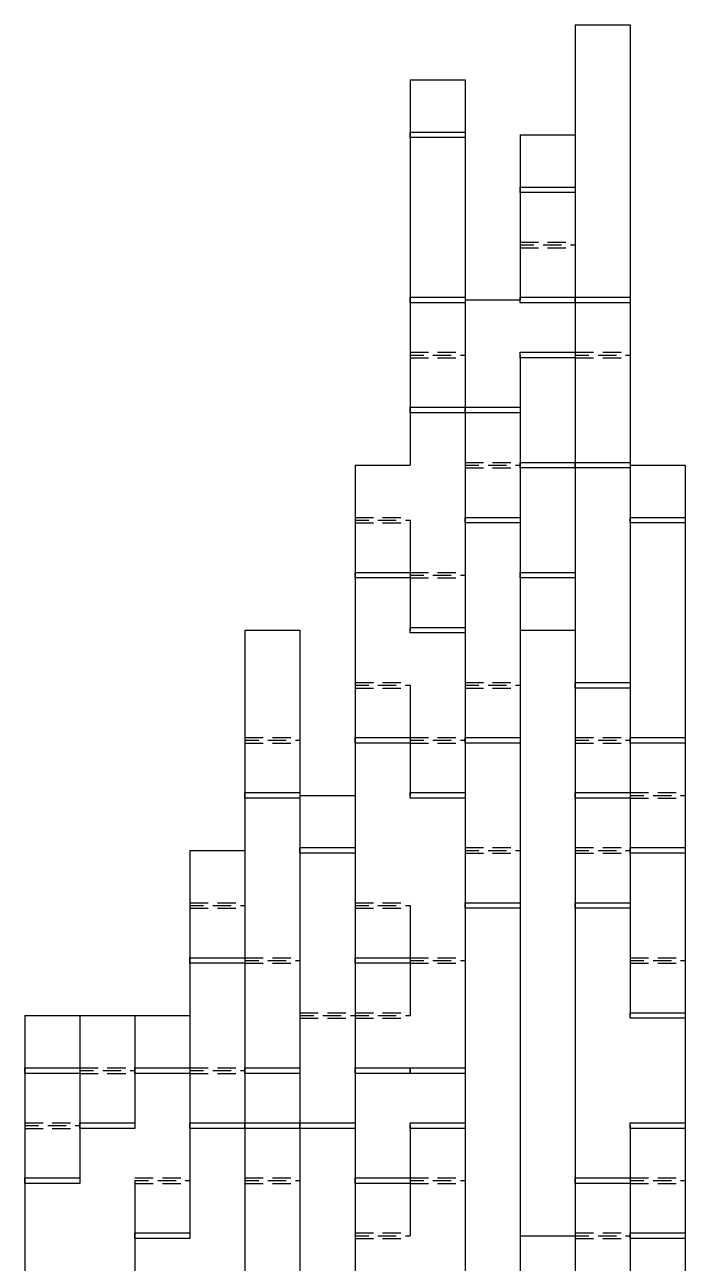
# Model space of a CAD drawing. Header units: millimetres. Extents: x 0 to 128, y 0 to 594.
# Drawn here: x 16 to 112.2, y 413.7 to 594 of the extents above; entities that cross this region are included whole.
import ezdxf

# ---------------------------------------------------------------- set-up
doc = ezdxf.new("R2010")
doc.units = ezdxf.units.MM
for name, color, linetype in [('CUT', 3, 'CONTINUOUS'), ('MOUNTAIN_FOLD', 1, 'CONTINUOUS'), ('VALLEY_FOLD', 5, 'CONTINUOUS')]:
    doc.layers.add(name, color=color, linetype=linetype)

msp = doc.modelspace()

# ---------------------------------------------------------------- linework, layer by layer
at = {"layer": 'CUT'}
for p, q in [((96.168, 593.994), (96.168, 585.98)), ((96.168, 593.994), (104.182, 593.994)), ((104.182, 593.994), (104.182, 585.98)), ((72.126, 585.98), (72.126, 577.966)), ((72.126, 585.98), (80.14, 585.98)), ((80.14, 585.98), (80.14, 577.966)), ((96.168, 585.98), (96.168, 577.966)), ((104.182, 585.98), (104.182, 577.966)), ((72.126, 577.966), (72.126, 569.952)), ((80.14, 577.966), (80.14, 569.952)), ((88.154, 577.966), (96.168, 577.966)), ((88.154, 577.966), (88.154, 569.952)), ((96.168, 577.966), (96.168, 569.952)), ((104.182, 577.966), (104.182, 569.952)), ((72.126, 569.952), (72.126, 561.938)), ((80.14, 569.952), (80.14, 561.938)), ((88.154, 569.952), (88.154, 561.938)), ((96.168, 569.952), (96.168, 561.938)), ((104.182, 569.952), (104.182, 561.938)), ((72.126, 561.938), (72.126, 553.924)), ((80.14, 561.938), (80.14, 553.924)), ((88.154, 561.938), (88.154, 553.924)), ((96.168, 561.938), (96.168, 553.924)), ((104.182, 561.938), (104.182, 553.924)), ((72.126, 553.924), (72.126, 545.91)), ((80.14, 553.924), (88.154, 553.924)), ((80.14, 553.924), (80.14, 545.91)), ((96.168, 553.924), (96.168, 545.91)), ((104.182, 553.924), (104.182, 545.91)), ((72.126, 545.91), (72.126, 537.896)), ((80.14, 545.91), (80.14, 537.896)), ((88.154, 545.91), (88.154, 537.896)), ((96.168, 545.91), (96.168, 537.896)), ((104.182, 545.91), (104.182, 537.896)), ((72.126, 537.896), (72.126, 529.882)), ((80.14, 537.896), (80.14, 529.882)), ((88.154, 537.896), (88.154, 529.882)), ((96.168, 537.896), (96.168, 529.882)), ((104.182, 537.896), (104.182, 529.882)), ((64.112, 529.882), (72.126, 529.882)), ((64.112, 529.882), (64.112, 521.868)), ((80.14, 529.882), (80.14, 521.868)), ((88.154, 529.882), (88.154, 521.868)), ((96.168, 529.882), (96.168, 521.868)), ((104.182, 529.882), (104.182, 521.868)), ((104.182, 529.882), (112.196, 529.882)), ((112.196, 529.882), (112.196, 521.868)), ((64.112, 521.868), (64.112, 513.854)), ((72.126, 521.868), (72.126, 513.854)), ((80.14, 521.868), (80.14, 513.854)), ((88.154, 521.868), (88.154, 513.854)), ((96.168, 521.868), (96.168, 513.854)), ((104.182, 521.868), (104.182, 513.854)), ((112.196, 521.868), (112.196, 513.854)), ((64.112, 513.854), (64.112, 505.84)), ((72.126, 513.854), (72.126, 505.84)), ((80.14, 513.854), (80.14, 505.84)), ((88.154, 513.854), (88.154, 505.84)), ((96.168, 513.854), (96.168, 505.84)), ((104.182, 513.854), (104.182, 505.84)), ((112.196, 513.854), (112.196, 505.84)), ((48.084, 505.84), (48.084, 497.826)), ((48.084, 505.84), (56.098, 505.84)), ((56.098, 505.84), (56.098, 497.826)), ((64.112, 505.84), (64.112, 497.826)), ((80.14, 505.84), (80.14, 497.826)), ((88.154, 505.84), (88.154, 497.826)), ((88.154, 505.84), (96.168, 505.84)), ((96.168, 505.84), (96.168, 497.826)), ((104.182, 505.84), (104.182, 497.826)), ((112.196, 505.84), (112.196, 497.826)), ((48.084, 497.826), (48.084, 489.812)), ((56.098, 497.826), (56.098, 489.812)), ((64.112, 497.826), (64.112, 489.812)), ((72.126, 497.826), (72.126, 489.812)), ((80.14, 497.826), (80.14, 489.812)), ((88.154, 497.826), (88.154, 489.812)), ((96.168, 497.826), (96.168, 489.812)), ((104.182, 497.826), (104.182, 489.812)), ((112.196, 497.826), (112.196, 489.812)), ((48.084, 489.812), (48.084, 481.798)), ((56.098, 489.812), (56.098, 481.798)), ((64.112, 489.812), (64.112, 481.798)), ((72.126, 489.812), (72.126, 481.798)), ((80.14, 489.812), (80.14, 481.798)), ((88.154, 489.812), (88.154, 481.798)), ((96.168, 489.812), (96.168, 481.798)), ((104.182, 489.812), (104.182, 481.798)), ((112.196, 489.812), (112.196, 481.798)), ((48.084, 481.798), (48.084, 473.784)), ((56.098, 481.798), (64.112, 481.798)), ((56.098, 481.798), (56.098, 473.784)), ((64.112, 481.798), (64.112, 473.784)), ((80.14, 481.798), (80.14, 473.784)), ((88.154, 481.798), (88.154, 473.784)), ((96.168, 481.798), (96.168, 473.784)), ((104.182, 481.798), (104.182, 473.784)), ((112.196, 481.798), (112.196, 473.784)), ((40.07, 473.784), (48.084, 473.784)), ((40.07, 473.784), (40.07, 465.77)), ((48.084, 473.784), (48.084, 465.77)), ((56.098, 473.784), (56.098, 465.77)), ((64.112, 473.784), (64.112, 465.77)), ((80.14, 473.784), (80.14, 465.77)), ((88.154, 473.784), (88.154, 465.77)), ((96.168, 473.784), (96.168, 465.77)), ((104.182, 473.784), (104.182, 465.77)), ((112.196, 473.784), (112.196, 465.77)), ((40.07, 465.77), (40.07, 457.756)), ((48.084, 465.77), (48.084, 457.756)), ((56.098, 465.77), (56.098, 457.756)), ((64.112, 465.77), (64.112, 457.756)), ((72.126, 465.77), (72.126, 457.756)), ((80.14, 465.77), (80.14, 457.756)), ((88.154, 465.77), (88.154, 457.756)), ((96.168, 465.77), (96.168, 457.756)), ((104.182, 465.77), (104.182, 457.756)), ((112.196, 465.77), (112.196, 457.756)), ((40.07, 457.756), (40.07, 449.742)), ((48.084, 457.756), (48.084, 449.742)), ((56.098, 457.756), (56.098, 449.742)), ((64.112, 457.756), (64.112, 449.742)), ((72.126, 457.756), (72.126, 449.742)), ((80.14, 457.756), (80.14, 449.742)), ((88.154, 457.756), (88.154, 449.742)), ((96.168, 457.756), (96.168, 449.742)), ((104.182, 457.756), (104.182, 449.742)), ((112.196, 457.756), (112.196, 449.742)), ((16.028, 449.742), (24.042, 449.742)), ((16.028, 449.742), (16.028, 441.728)), ((24.042, 449.742), (24.042, 441.728)), ((24.042, 449.742), (32.056, 449.742)), ((32.056, 449.742), (32.056, 441.728)), ((32.056, 449.742), (40.07, 449.742)), ((40.07, 449.742), (40.07, 441.728)), ((48.084, 449.742), (48.084, 441.728)), ((56.098, 449.742), (56.098, 441.728)), ((64.112, 449.742), (64.112, 441.728)), ((80.14, 449.742), (80.14, 441.728)), ((88.154, 449.742), (88.154, 441.728)), ((96.168, 449.742), (96.168, 441.728)), ((112.196, 449.742), (112.196, 441.728)), ((16.028, 441.728), (16.028, 433.714)), ((24.042, 441.728), (24.042, 433.714)), ((32.056, 441.728), (32.056, 433.714)), ((40.07, 441.728), (40.07, 433.714)), ((48.084, 441.728), (48.084, 433.714)), ((56.098, 441.728), (56.098, 433.714)), ((64.112, 441.728), (64.112, 433.714)), ((80.14, 441.728), (80.14, 433.714)), ((88.154, 441.728), (88.154, 433.714)), ((96.168, 441.728), (96.168, 433.714)), ((112.196, 441.728), (112.196, 433.714)), ((16.028, 433.714), (16.028, 425.7)), ((24.042, 433.714), (24.042, 425.7)), ((40.07, 433.714), (40.07, 425.7)), ((48.084, 433.714), (48.084, 425.7)), ((56.098, 433.714), (56.098, 425.7)), ((64.112, 433.714), (64.112, 425.7)), ((72.126, 433.714), (72.126, 425.7)), ((80.14, 433.714), (80.14, 425.7)), ((88.154, 433.714), (88.154, 425.7)), ((96.168, 433.714), (96.168, 425.7)), ((104.182, 433.714), (104.182, 425.7)), ((112.196, 433.714), (112.196, 425.7)), ((16.028, 425.7), (16.028, 417.686)), ((32.056, 425.7), (32.056, 417.686)), ((40.07, 425.7), (40.07, 417.686)), ((48.084, 425.7), (48.084, 417.686)), ((56.098, 425.7), (56.098, 417.686)), ((64.112, 425.7), (64.112, 417.686)), ((72.126, 425.7), (72.126, 417.686)), ((80.14, 425.7), (80.14, 417.686)), ((88.154, 425.7), (88.154, 417.686)), ((96.168, 425.7), (96.168, 417.686)), ((104.182, 425.7), (104.182, 417.686)), ((112.196, 425.7), (112.196, 417.686)), ((16.028, 417.686), (16.028, 409.672)), ((32.056, 417.686), (32.056, 409.672)), ((48.084, 417.686), (48.084, 409.672)), ((56.098, 417.686), (56.098, 409.672)), ((64.112, 417.686), (64.112, 409.672)), ((80.14, 417.686), (80.14, 409.672)), ((88.154, 417.686), (88.154, 409.672)), ((88.154, 417.686), (96.168, 417.686)), ((96.168, 417.686), (96.168, 409.672)), ((104.182, 417.686), (104.182, 409.672)), ((112.196, 417.686), (112.196, 409.672))]:
    msp.add_line(p, q, dxfattribs=at)
at = {"layer": 'MOUNTAIN_FOLD'}
for points in [[(72.126, 578.3667), (80.14, 578.3667), (80.14, 577.5653), (72.126, 577.5653)], [(88.154, 570.3527), (96.168, 570.3527), (96.168, 569.5513), (88.154, 569.5513)], [(72.126, 554.3247), (80.14, 554.3247), (80.14, 553.5233), (72.126, 553.5233)], [(88.154, 554.3247), (96.168, 554.3247), (96.168, 553.5233), (88.154, 553.5233)], [(96.168, 554.3247), (104.182, 554.3247), (104.182, 553.5233), (96.168, 553.5233)], [(88.154, 546.3107), (96.168, 546.3107), (96.168, 545.5093), (88.154, 545.5093)], [(72.126, 538.2967), (80.14, 538.2967), (80.14, 537.4953), (72.126, 537.4953)], [(80.14, 538.2967), (88.154, 538.2967), (88.154, 537.4953), (80.14, 537.4953)], [(88.154, 530.2827), (96.168, 530.2827), (96.168, 529.4813), (88.154, 529.4813)], [(96.168, 530.2827), (104.182, 530.2827), (104.182, 529.4813), (96.168, 529.4813)], [(80.14, 522.2687), (88.154, 522.2687), (88.154, 521.4673), (80.14, 521.4673)], [(104.182, 522.2687), (112.196, 522.2687), (112.196, 521.4673), (104.182, 521.4673)], [(64.112, 514.2547), (72.126, 514.2547), (72.126, 513.4533), (64.112, 513.4533)], [(88.154, 514.2547), (96.168, 514.2547), (96.168, 513.4533), (88.154, 513.4533)], [(72.126, 506.2407), (80.14, 506.2407), (80.14, 505.4393), (72.126, 505.4393)], [(96.168, 498.2267), (104.182, 498.2267), (104.182, 497.4253), (96.168, 497.4253)], [(64.112, 490.2127), (72.126, 490.2127), (72.126, 489.4113), (64.112, 489.4113)], [(80.14, 490.2127), (88.154, 490.2127), (88.154, 489.4113), (80.14, 489.4113)], [(104.182, 490.2127), (112.196, 490.2127), (112.196, 489.4113), (104.182, 489.4113)], [(48.084, 482.1987), (56.098, 482.1987), (56.098, 481.3973), (48.084, 481.3973)], [(72.126, 482.1987), (80.14, 482.1987), (80.14, 481.3973), (72.126, 481.3973)], [(96.168, 482.1987), (104.182, 482.1987), (104.182, 481.3973), (96.168, 481.3973)], [(56.098, 474.1847), (64.112, 474.1847), (64.112, 473.3833), (56.098, 473.3833)], [(104.182, 474.1847), (112.196, 474.1847), (112.196, 473.3833), (104.182, 473.3833)], [(80.14, 466.1707), (88.154, 466.1707), (88.154, 465.3693), (80.14, 465.3693)], [(96.168, 466.1707), (104.182, 466.1707), (104.182, 465.3693), (96.168, 465.3693)], [(40.07, 458.1567), (48.084, 458.1567), (48.084, 457.3553), (40.07, 457.3553)], [(64.112, 458.1567), (72.126, 458.1567), (72.126, 457.3553), (64.112, 457.3553)], [(104.182, 450.1427), (112.196, 450.1427), (112.196, 449.3413), (104.182, 449.3413)], [(16.028, 442.1287), (24.042, 442.1287), (24.042, 441.3273), (16.028, 441.3273)], [(32.056, 442.1287), (40.07, 442.1287), (40.07, 441.3273), (32.056, 441.3273)], [(48.084, 442.1287), (56.098, 442.1287), (56.098, 441.3273), (48.084, 441.3273)], [(64.112, 442.1287), (72.126, 442.1287), (72.126, 441.3273), (64.112, 441.3273)], [(72.126, 442.1287), (80.14, 442.1287), (80.14, 441.3273), (72.126, 441.3273)], [(24.042, 434.1147), (32.056, 434.1147), (32.056, 433.3133), (24.042, 433.3133)], [(40.07, 434.1147), (48.084, 434.1147), (48.084, 433.3133), (40.07, 433.3133)], [(48.084, 434.1147), (56.098, 434.1147), (56.098, 433.3133), (48.084, 433.3133)], [(56.098, 434.1147), (64.112, 434.1147), (64.112, 433.3133), (56.098, 433.3133)], [(72.126, 434.1147), (80.14, 434.1147), (80.14, 433.3133), (72.126, 433.3133)], [(104.182, 434.1147), (112.196, 434.1147), (112.196, 433.3133), (104.182, 433.3133)], [(16.028, 426.1007), (24.042, 426.1007), (24.042, 425.2993), (16.028, 425.2993)], [(64.112, 426.1007), (72.126, 426.1007), (72.126, 425.2993), (64.112, 425.2993)], [(96.168, 426.1007), (104.182, 426.1007), (104.182, 425.2993), (96.168, 425.2993)], [(32.056, 418.0867), (40.07, 418.0867), (40.07, 417.2853), (32.056, 417.2853)], [(104.182, 418.0867), (112.196, 418.0867), (112.196, 417.2853), (104.182, 417.2853)]]:
    msp.add_lwpolyline(points, close=True, dxfattribs=at)
at = {"layer": 'VALLEY_FOLD'}
for p, q in [((88.154, 562.3387), (90.8253, 562.3387)), ((88.154, 561.938), (90.1575, 561.938)), ((88.154, 561.5373), (90.8253, 561.5373)), ((91.4932, 561.938), (94.1645, 561.938)), ((92.161, 562.3387), (94.8323, 562.3387)), ((92.161, 561.5373), (94.8323, 561.5373)), ((95.5002, 561.938), (96.168, 561.938)), ((96.168, 562.3387), (96.168, 562.3387)), ((96.168, 561.5373), (96.168, 561.5373)), ((72.126, 546.3107), (74.7973, 546.3107)), ((72.126, 545.91), (74.1295, 545.91)), ((72.126, 545.5093), (74.7973, 545.5093)), ((75.4652, 545.91), (78.1365, 545.91)), ((76.133, 546.3107), (78.8043, 546.3107)), ((76.133, 545.5093), (78.8043, 545.5093)), ((79.4722, 545.91), (80.14, 545.91)), ((96.168, 546.3107), (98.8393, 546.3107)), ((96.168, 545.91), (98.1715, 545.91)), ((96.168, 545.5093), (98.8393, 545.5093)), ((99.5072, 545.91), (102.1785, 545.91)), ((100.175, 546.3107), (102.8463, 546.3107)), ((100.175, 545.5093), (102.8463, 545.5093)), ((103.5142, 545.91), (104.182, 545.91)), ((80.14, 530.2827), (82.8113, 530.2827)), ((84.147, 530.2827), (86.8183, 530.2827)), ((80.14, 529.882), (82.1435, 529.882)), ((80.14, 529.4813), (82.8113, 529.4813)), ((83.4792, 529.882), (86.1505, 529.882)), ((84.147, 529.4813), (86.8183, 529.4813)), ((87.4862, 529.882), (88.154, 529.882)), ((64.112, 522.2687), (66.7833, 522.2687)), ((64.112, 521.868), (66.1155, 521.868)), ((64.112, 521.4673), (66.7833, 521.4673)), ((67.4512, 521.868), (70.1225, 521.868)), ((68.119, 522.2687), (70.7903, 522.2687)), ((68.119, 521.4673), (70.7903, 521.4673)), ((71.4582, 521.868), (72.126, 521.868)), ((72.126, 522.2687), (72.126, 522.2687)), ((72.126, 521.4673), (72.126, 521.4673)), ((72.126, 514.2547), (74.7973, 514.2547)), ((76.133, 514.2547), (78.8043, 514.2547)), ((72.126, 513.854), (74.1295, 513.854)), ((72.126, 513.4533), (74.7973, 513.4533)), ((75.4652, 513.854), (78.1365, 513.854)), ((76.133, 513.4533), (78.8043, 513.4533)), ((79.4722, 513.854), (80.14, 513.854)), ((64.112, 498.2267), (66.7833, 498.2267)), ((64.112, 497.826), (66.1155, 497.826)), ((67.4512, 497.826), (70.1225, 497.826)), ((68.119, 498.2267), (70.7903, 498.2267)), ((71.4582, 497.826), (72.126, 497.826)), ((72.126, 498.2267), (72.126, 498.2267)), ((80.14, 498.2267), (82.8113, 498.2267)), ((80.14, 497.826), (82.1435, 497.826)), ((83.4792, 497.826), (86.1505, 497.826)), ((84.147, 498.2267), (86.8183, 498.2267)), ((87.4862, 497.826), (88.154, 497.826)), ((64.112, 497.4253), (66.7833, 497.4253)), ((68.119, 497.4253), (70.7903, 497.4253)), ((72.126, 497.4253), (72.126, 497.4253)), ((80.14, 497.4253), (82.8113, 497.4253)), ((84.147, 497.4253), (86.8183, 497.4253)), ((48.084, 490.2127), (50.7553, 490.2127)), ((48.084, 489.812), (50.0875, 489.812)), ((48.084, 489.4113), (50.7553, 489.4113)), ((51.4232, 489.812), (54.0945, 489.812)), ((52.091, 490.2127), (54.7623, 490.2127)), ((52.091, 489.4113), (54.7623, 489.4113)), ((55.4302, 489.812), (56.098, 489.812)), ((72.126, 490.2127), (74.7973, 490.2127)), ((72.126, 489.812), (74.1295, 489.812)), ((72.126, 489.4113), (74.7973, 489.4113)), ((75.4652, 489.812), (78.1365, 489.812)), ((76.133, 490.2127), (78.8043, 490.2127)), ((76.133, 489.4113), (78.8043, 489.4113)), ((79.4722, 489.812), (80.14, 489.812)), ((96.168, 490.2127), (98.8393, 490.2127)), ((96.168, 489.812), (98.1715, 489.812)), ((96.168, 489.4113), (98.8393, 489.4113)), ((99.5072, 489.812), (102.1785, 489.812)), ((100.175, 490.2127), (102.8463, 490.2127)), ((100.175, 489.4113), (102.8463, 489.4113)), ((103.5142, 489.812), (104.182, 489.812)), ((104.182, 482.1987), (106.8533, 482.1987)), ((104.182, 481.798), (106.1855, 481.798)), ((107.5212, 481.798), (110.1925, 481.798)), ((108.189, 482.1987), (110.8603, 482.1987)), ((111.5282, 481.798), (112.196, 481.798)), ((104.182, 481.3973), (106.8533, 481.3973)), ((108.189, 481.3973), (110.8603, 481.3973)), ((80.14, 474.1847), (82.8113, 474.1847)), ((80.14, 473.784), (82.1435, 473.784)), ((80.14, 473.3833), (82.8113, 473.3833)), ((83.4792, 473.784), (86.1505, 473.784)), ((84.147, 474.1847), (86.8183, 474.1847)), ((84.147, 473.3833), (86.8183, 473.3833)), ((87.4862, 473.784), (88.154, 473.784)), ((96.168, 474.1847), (98.8393, 474.1847)), ((96.168, 473.784), (98.1715, 473.784)), ((96.168, 473.3833), (98.8393, 473.3833)), ((99.5072, 473.784), (102.1785, 473.784)), ((100.175, 474.1847), (102.8463, 474.1847)), ((100.175, 473.3833), (102.8463, 473.3833)), ((103.5142, 473.784), (104.182, 473.784)), ((40.07, 466.1707), (42.7413, 466.1707)), ((40.07, 465.77), (42.0735, 465.77)), ((40.07, 465.3693), (42.7413, 465.3693)), ((43.4092, 465.77), (46.0805, 465.77)), ((44.077, 466.1707), (46.7483, 466.1707)), ((44.077, 465.3693), (46.7483, 465.3693)), ((47.4162, 465.77), (48.084, 465.77)), ((48.084, 466.1707), (48.084, 466.1707)), ((48.084, 465.3693), (48.084, 465.3693)), ((64.112, 466.1707), (66.7833, 466.1707)), ((64.112, 465.77), (66.1155, 465.77)), ((64.112, 465.3693), (66.7833, 465.3693)), ((67.4512, 465.77), (70.1225, 465.77)), ((68.119, 466.1707), (70.7903, 466.1707)), ((68.119, 465.3693), (70.7903, 465.3693)), ((71.4582, 465.77), (72.126, 465.77)), ((72.126, 466.1707), (72.126, 466.1707)), ((72.126, 465.3693), (72.126, 465.3693)), ((48.084, 458.1567), (50.7553, 458.1567)), ((52.091, 458.1567), (54.7623, 458.1567)), ((72.126, 458.1567), (74.7973, 458.1567)), ((76.133, 458.1567), (78.8043, 458.1567)), ((104.182, 458.1567), (106.8533, 458.1567)), ((108.189, 458.1567), (110.8603, 458.1567)), ((48.084, 457.756), (50.0875, 457.756)), ((48.084, 457.3553), (50.7553, 457.3553)), ((51.4232, 457.756), (54.0945, 457.756)), ((52.091, 457.3553), (54.7623, 457.3553)), ((55.4302, 457.756), (56.098, 457.756)), ((72.126, 457.756), (74.1295, 457.756)), ((72.126, 457.3553), (74.7973, 457.3553)), ((75.4652, 457.756), (78.1365, 457.756)), ((76.133, 457.3553), (78.8043, 457.3553)), ((79.4722, 457.756), (80.14, 457.756)), ((104.182, 457.756), (106.1855, 457.756)), ((104.182, 457.3553), (106.8533, 457.3553)), ((107.5212, 457.756), (110.1925, 457.756)), ((108.189, 457.3553), (110.8603, 457.3553)), ((111.5282, 457.756), (112.196, 457.756)), ((56.098, 450.1427), (58.7693, 450.1427)), ((56.098, 449.742), (58.1015, 449.742)), ((56.098, 449.3413), (58.7693, 449.3413)), ((59.4372, 449.742), (62.1085, 449.742)), ((60.105, 450.1427), (62.7763, 450.1427)), ((60.105, 449.3413), (62.7763, 449.3413)), ((63.4442, 449.742), (64.112, 449.742)), ((64.112, 450.1427), (66.7833, 450.1427)), ((64.112, 449.742), (66.1155, 449.742)), ((64.112, 449.3413), (66.7833, 449.3413)), ((67.4512, 449.742), (70.1225, 449.742)), ((68.119, 450.1427), (70.7903, 450.1427)), ((68.119, 449.3413), (70.7903, 449.3413)), ((71.4582, 449.742), (72.126, 449.742)), ((72.126, 450.1427), (72.126, 450.1427)), ((72.126, 449.3413), (72.126, 449.3413)), ((24.042, 442.1287), (26.7133, 442.1287)), ((28.049, 442.1287), (30.7203, 442.1287)), ((40.07, 442.1287), (42.7413, 442.1287)), ((44.077, 442.1287), (46.7483, 442.1287)), ((48.084, 442.1287), (48.084, 442.1287)), ((24.042, 441.728), (26.0455, 441.728)), ((24.042, 441.3273), (26.7133, 441.3273)), ((27.3812, 441.728), (30.0525, 441.728)), ((28.049, 441.3273), (30.7203, 441.3273)), ((31.3882, 441.728), (32.056, 441.728)), ((40.07, 441.728), (42.0735, 441.728)), ((40.07, 441.3273), (42.7413, 441.3273)), ((43.4092, 441.728), (46.0805, 441.728)), ((44.077, 441.3273), (46.7483, 441.3273)), ((47.4162, 441.728), (48.084, 441.728)), ((48.084, 441.3273), (48.084, 441.3273)), ((16.028, 434.1147), (18.6993, 434.1147)), ((16.028, 433.714), (18.0315, 433.714)), ((16.028, 433.3133), (18.6993, 433.3133)), ((19.3672, 433.714), (22.0385, 433.714)), ((20.035, 434.1147), (22.7063, 434.1147)), ((20.035, 433.3133), (22.7063, 433.3133)), ((23.3742, 433.714), (24.042, 433.714)), ((24.042, 434.1147), (24.042, 434.1147)), ((24.042, 433.3133), (24.042, 433.3133)), ((32.056, 426.1007), (34.7273, 426.1007)), ((32.056, 425.7), (34.0595, 425.7)), ((35.3952, 425.7), (38.0665, 425.7)), ((36.063, 426.1007), (38.7343, 426.1007)), ((39.4022, 425.7), (40.07, 425.7)), ((40.07, 426.1007), (40.07, 426.1007)), ((48.084, 426.1007), (50.7553, 426.1007)), ((48.084, 425.7), (50.0875, 425.7)), ((51.4232, 425.7), (54.0945, 425.7)), ((52.091, 426.1007), (54.7623, 426.1007)), ((55.4302, 425.7), (56.098, 425.7)), ((72.126, 426.1007), (74.7973, 426.1007)), ((72.126, 425.7), (74.1295, 425.7)), ((75.4652, 425.7), (78.1365, 425.7)), ((76.133, 426.1007), (78.8043, 426.1007)), ((79.4722, 425.7), (80.14, 425.7)), ((104.182, 426.1007), (106.8533, 426.1007)), ((104.182, 425.7), (106.1855, 425.7)), ((107.5212, 425.7), (110.1925, 425.7)), ((108.189, 426.1007), (110.8603, 426.1007)), ((111.5282, 425.7), (112.196, 425.7)), ((32.056, 425.2993), (34.7273, 425.2993)), ((36.063, 425.2993), (38.7343, 425.2993)), ((40.07, 425.2993), (40.07, 425.2993)), ((48.084, 425.2993), (50.7553, 425.2993)), ((52.091, 425.2993), (54.7623, 425.2993)), ((72.126, 425.2993), (74.7973, 425.2993)), ((76.133, 425.2993), (78.8043, 425.2993)), ((104.182, 425.2993), (106.8533, 425.2993)), ((108.189, 425.2993), (110.8603, 425.2993)), ((64.112, 418.0867), (66.7833, 418.0867)), ((64.112, 417.686), (66.1155, 417.686)), ((64.112, 417.2853), (66.7833, 417.2853)), ((67.4512, 417.686), (70.1225, 417.686)), ((68.119, 418.0867), (70.7903, 418.0867)), ((68.119, 417.2853), (70.7903, 417.2853)), ((71.4582, 417.686), (72.126, 417.686)), ((72.126, 418.0867), (72.126, 418.0867)), ((72.126, 417.2853), (72.126, 417.2853)), ((96.168, 418.0867), (98.8393, 418.0867)), ((96.168, 417.686), (98.1715, 417.686)), ((96.168, 417.2853), (98.8393, 417.2853)), ((99.5072, 417.686), (102.1785, 417.686)), ((100.175, 418.0867), (102.8463, 418.0867)), ((100.175, 417.2853), (102.8463, 417.2853)), ((103.5142, 417.686), (104.182, 417.686))]:
    msp.add_line(p, q, dxfattribs=at)

doc.saveas('drawing.dxf')
